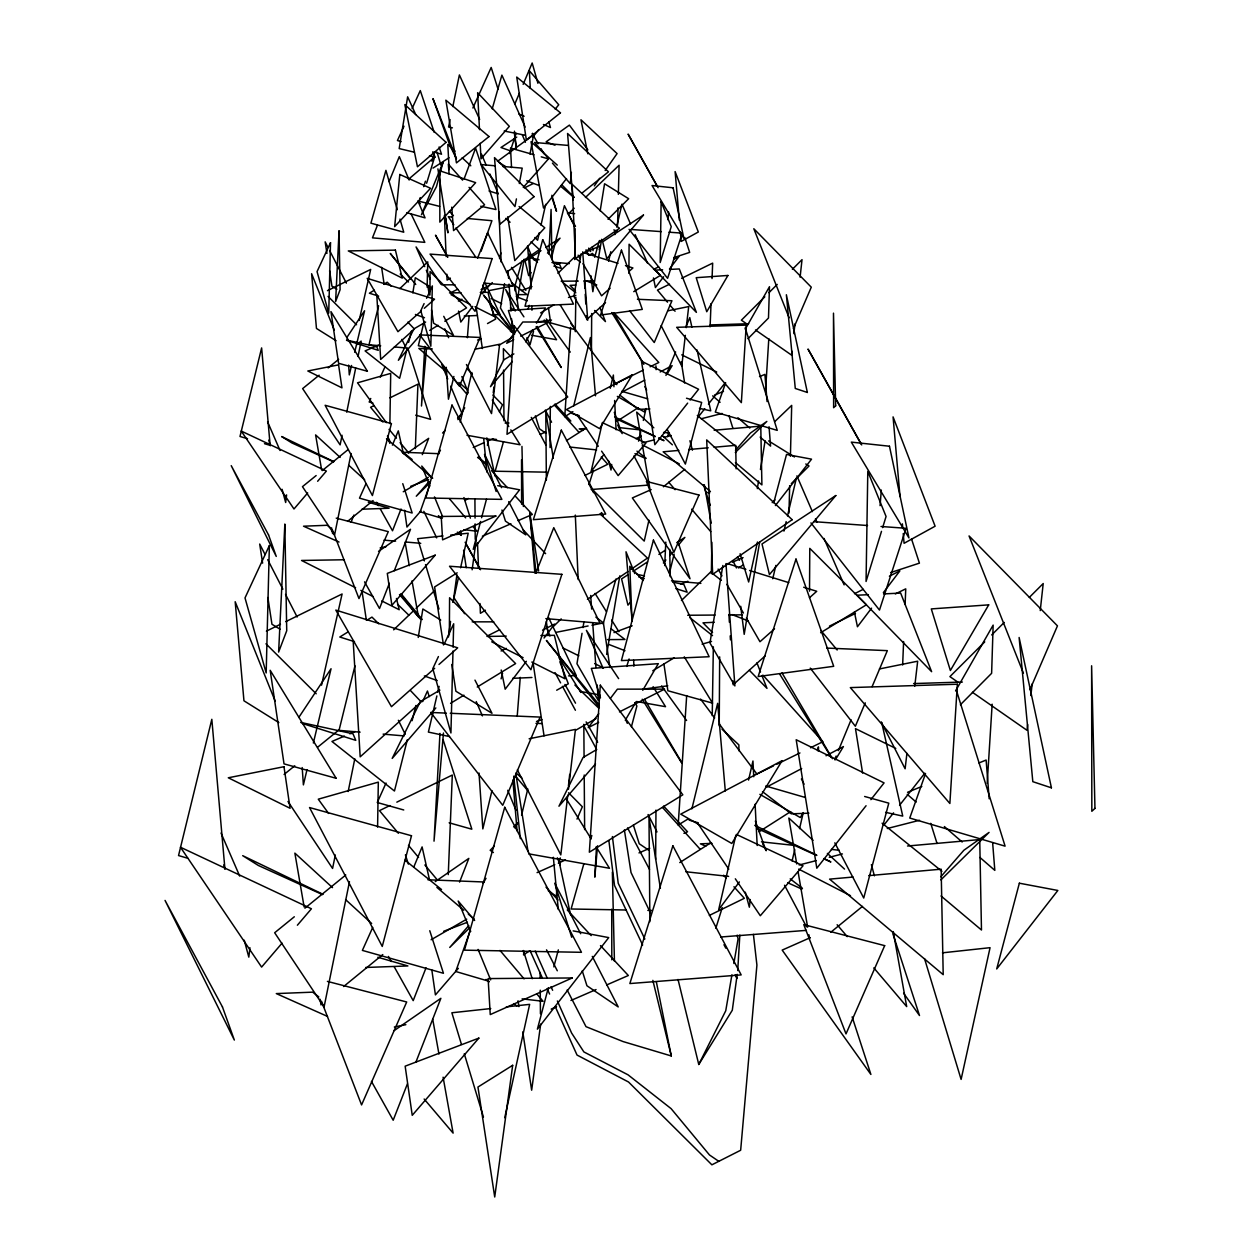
<?xml version="1.0" encoding="UTF-8"?>
<svg xmlns="http://www.w3.org/2000/svg" width="1260" height="1260" viewBox="0 0 1260 1260"><rect width="100%" height="100%" fill="white"/><g stroke="black" fill="none" stroke-linecap="round" stroke-linejoin="round"><path stroke-width="1.5" d="M429.928 295.076L430.07 271.514L466.562 307.897L444.78 321.205M449.348 634.567L449.584 597.76L515.608 663.579L477.256 687.015M628.898 273.357L629.087 244.235L660.366 275.405L633.748 291.659M809.519 591.129L809.786 548.368L866.392 604.8L820.638 632.74M550.053 447.568L550.321 406.413M591.444 350.658L591.68 313.535M655.657 859.304L655.972 810.101M719.224 725.744L719.665 656.854M377.591 827.127L378.315 782.129L318.276 799.187L328.592 813.44M389.891 423.58L390.71 373.385L357.525 382.804L386.363 422.651M574.686 259.56L575.174 228.69M575.269 331.679L575.836 297.281M711.365 573.709L711.869 542.273M712.231 715.68L713.349 646.821M427.124 287.201L427.754 261.859L399.845 288.587M452.986 651.058L450.938 732.973L432.794 668.635L438.417 656.554M453.08 647.167L453.679 623.763L444.04 644.474M617.573 225.398L618.014 207.931M618.361 194.355L619.085 165.249L585.443 197.489M788.981 513.056L789.673 485.651M790.414 456.293L791.69 405.389L774.821 421.549M739.825 935.046L737.73 970.562M415.327 448.576L417.942 384.158L389.891 397.861M448.261 874.613L452.308 775.042L396.821 802.163M710.089 326.844L711.034 303.676M712.042 278.57L712.672 263.12L681.613 278.302M902.648 664.981L903.609 641.56M905.105 604.469L905.751 588.845L895.34 593.933M548.887 254.347L551.077 209.443L551.959 259.859M664.681 565.582L665.816 542.115M424.777 346.342L421.486 406.003L426.541 347.981M439.976 733.383L434.023 841.16L443.457 733.021M596.437 847.822L594.815 877.149L597.539 845.791M765.623 389.498L768.805 338.688M987.194 783.279L992.156 704.198M570.622 327.458L564.763 416.635L572.89 411.642M686.684 695.583L678.179 825.017L688.196 818.874M467.381 337.711L469.066 316.37M517.198 716.389L520.27 677.36M667.989 219.775L668.603 212.011M880.078 505.669L881.307 490.061M571.378 172.352L570.276 183.692L552.415 163.091M485.951 459.081L485.525 462.971L477.572 457.427M487.447 445.441L488.092 439.614M493.243 392.868L493.888 387.041M557.14 888.568L556.274 896.301L548.226 890.694M559.692 865.336L560.117 861.462M568.433 785.972L569.709 774.365M791.957 351.193L791.516 355.084L755.496 329.994M793.879 333.664L794.95 323.93M800.1 277.2L802.022 259.67L792.383 269.293M1027.688 724.531L1027.042 730.327L972.421 692.291M1030.869 695.567L1032.145 683.975M1040.24 610.58L1043.217 583.538L1029.294 597.429M567.788 795.044L560.81 854.91L517.356 769.876M568.465 789.248L575.442 729.398L529.137 738.769M685.346 335.333L681.755 366.014L661.153 325.694M686.227 327.663L688.7 306.574L668.036 310.763M906.917 753.417L905.121 768.789L881.244 722.059M914.76 686.18L917.674 661.201L879.433 668.95M286.587 494.881L285.673 502.504L282.082 489.274M249.952 947.756L248.818 957.128L244.235 940.196M611.698 464.452L611.021 470.059L608.454 460.577M750.283 899.545L749.353 907.2L745.29 892.175M448.434 637.024L450.544 621.448M453.206 601.997L456.908 574.765M472.138 569.788L476.327 539.059M540.682 1024.065L531.657 1090.199L522.774 1031.893M737.21 974.342L732.296 1010.236L698.764 1064.479L678.022 979.429M412.839 292.903L415.312 277.736L429.613 286.603M418.241 637.45L422.856 608.99L440.732 620.077M600.169 210.877L604.564 183.771L628.661 198.718L608.029 219.272M757.339 488.612L758.583 480.974M760.442 469.508L765.088 440.827M504.52 283.61L500.456 307.975L512.269 328.325L511.56 318.717M517.324 300.006L524.16 259.229M581.017 253.937L573.93 296.494L587.711 320.229L582.734 252.047M601.634 239.305L592.846 291.721L590.861 275.672M582.041 633.292L576.97 663.736L598.342 700.56L597.208 684.999M582.986 627.59L583.947 621.873M606.643 654.428L619.81 575.836M722.846 565.488L709.947 642.962L734.895 685.928L725.965 563.582M759.638 542.083L744.203 634.331L740.738 606.28M731.918 974.846L725.744 1010.772L698.764 1064.479M733.856 963.506L738.077 938.92L737.163 935.125M530.019 154.098L533.563 134.867L497.385 161.406M516.427 198.891L514.978 206.577L481.147 164.588L494.834 165.769M519.309 183.519L522.207 168.131L502.661 166.446M342.074 435.267L340.121 444.874L302.636 388.6L319.142 375.197M346.736 412.193L355.698 367.999M358.029 356.47L361.147 341.098L356.643 344.752M351.083 453.505L334.593 534.886L302.463 486.659L316.15 475.555M335.317 854.989L332.577 868.455L287.973 801.486M348.169 791.516L354.8 758.819M349.477 881.653L324.088 1006.945L274.664 932.746L294.32 916.776M450.119 119.558L448.576 126.992L452.419 127.843M452.828 106.549L459.396 74.938L479.651 119.432M453.002 602.359L458.498 577.395M460.609 567.788L468.2 533.216L450.702 535.106M504.724 1117.699L529.641 1004.362L506.315 1006.882M757.449 542.036L748.66 581.994L740.108 553.754M359.195 320.45L370.676 269.435L327.458 290.666M321.552 685.172L342.09 593.995L285.752 621.637M539.312 232.659L537.611 240.219L534.886 237.51M541.012 225.099L545.706 204.325M648.931 520.207L644.222 541.091L591.885 489.006M667.753 436.622L668.603 432.826M602.438 422.399L591.066 471.681L603.776 454.639M610.297 388.3L613.368 375.039L613.951 386.757M638.537 441.142L640.71 431.723M643.324 420.43L645.923 409.138M735.808 835.348L718.673 909.689L739.368 881.937M748.566 780.082L752.96 761.009L753.748 776.727M792.099 860.989L794.729 849.586M799.549 828.655L803.061 813.44M817.535 750.677L818.417 746.865L818.606 750.803M424.069 321.426L418.351 345.744L429.502 348.106M460.199 422.1L471.854 372.456M499.511 258.489L500.85 252.819M436.873 695.914L428.384 732.091L449.521 736.565M437.771 692.102L439.11 686.385M608.58 261.214L610.801 251.716M614.817 234.612L615.715 230.8M616.612 227.005L621.967 204.199L630.504 223.902M521.577 815.251L527.783 788.87M772.742 578.734L775.876 565.409M783.925 531.122L786.161 521.593M787.5 515.891L796.446 477.792M351.556 365.479L349.303 374.913L348.626 365.116M354.69 352.264L364.581 310.748L346.752 337.664M307.015 769.655L303.392 784.885L302.195 767.56M313.362 743.006L331.049 668.745L298.777 717.46M453.868 376.472L448.45 399.231L446.26 367.306M491.951 790.619L482.832 828.907L479.005 773.041M573.725 405.862L590.404 337.538L595.508 395.813M691.882 808.825L717.649 703.348L725.303 790.949M378.614 305.802L368.991 344.783L380.693 345.791M354.958 665.8L339.034 730.359L360.108 732.154M551.455 258.237L564.417 205.695L574.78 226.863M669.47 572.969L674.131 554.101M407.201 348.059L399.625 378.299L365.085 350.91L379.355 344.799M408.634 342.389L411.469 331.049M407.342 739.699L394.459 791.012L331.947 741.463L344.452 736.108M412.099 720.704L415.91 705.505M599.146 249.779L600.091 245.983L585.664 252.157M533.547 331.317L530.003 344.862L526.869 337.727M631.433 726.736L636.883 705.978L634.725 702.765M480.595 521.467L473.24 549.344L519.608 489.809L497.716 485.683M481.588 517.75L486.486 499.165M501.086 678.856L502.583 673.218M548.352 987.651L537.39 1029.184L608.722 937.597L573.174 930.888M553.833 966.877L558.322 949.883M773.766 502.756L786.524 454.451L811.55 459.16L775.404 505.559M503.512 441.599L495.164 471.224L546.95 472.169M583.852 863.777L571.111 908.995L626.188 910.003M590.767 839.27L591.822 835.506M492.219 108.832L501.889 75.127L525.184 127.071M522.128 260.71L514.6 287.059L515.056 290.808M594.673 257.229L599.445 240.502M603.099 624.015L615.951 579.033M426.62 183.22L434.621 157.106L408.508 179.282M881.496 531.342L866.061 581.474L867.793 471.445L886.064 516.49L882.646 527.625M589.082 484.202L593.177 471.098M715.822 928.242L722.263 907.625M420.226 197.599L419.076 201.254L439.63 206.372M423.706 186.669L425.439 181.204M431.818 161.138L434.716 152.035M528.066 309.046L529.263 305.345M626.708 666.414L629.102 658.964M509.481 153.578L516.127 133.324M429.377 485.903L420.178 511.844L442.15 518.332M470.201 930.731L455.742 971.492L489.179 981.351M725.681 382.772L715.286 412.099L777.262 430.384L745.195 327.789M925.533 773.577L909.751 818.039L1005.102 846.169L956.356 690.212M481.052 251.291L491.92 220.705L467.271 218.452M464.042 179.062L475.603 148.129L495.983 209.554L480.706 206.246M401.026 509.024L392.522 530.775L380.315 508.993M422.305 454.639L428.683 438.322L408.083 452.576M389.371 583.301L379.512 608.517L364.565 581.852M394.301 570.701L410.508 529.279L378.536 551.376M426.037 967.806L413.201 1000.629L394.144 966.64M459.569 882.094L468.83 858.391L435.251 881.606M407.421 1083.836L393.183 1120.235L371.448 1081.427M415.958 1061.991L440.874 998.314L394.238 1030.554M377.401 225.367L372.472 237.857L424.841 242.361L411.217 214.184M351.036 522.317L353.902 515.056M477.603 258.174L487.636 232.785L513.198 285.611L483.919 283.091M535.909 572.875L553.77 527.656L600.012 623.259L545.848 618.613M389.057 181.676L399.31 156.634L409.153 180.038M392.411 445.142L398.302 430.857L403.436 453.695M413.863 866.88L422.1 846.909L429.44 879.559M665.942 375.417L675.612 351.934M686.038 326.655L689.771 317.614L691.898 327.127M834.64 759.67L836.136 756.047M838.372 750.613L851.083 719.806M514.867 103.903L519.388 93.224M523.152 84.341L532.177 63L537.926 83.286M865.258 702.859L855.351 726.264L810.259 668.115M872.109 686.653L887.339 650.648L826.828 648.081M499.401 411.878L502.456 404.775L492.88 395.026M560.29 857.934L558.763 861.462L557.314 857.808M577.017 819.11L582.341 806.762L568.559 792.76M793.406 328.655L811.283 287.185L753.811 228.737L789.091 317.756M1029.956 689.677L1057.455 625.858L969.05 535.941L1023.419 673.202M370.755 398.459L369.164 402.003L372.897 403.058M380.3 377.26L385.072 366.644M365.888 483.934L359.494 498.141L412.177 513.009L402.759 483.683M386.032 783.043L377.26 802.51L403.751 809.975M422.667 701.631L427.455 691.015L429.251 696.607M372.739 927.407L362.376 950.402L443.457 973.287L429.77 930.731M472.894 107.998L491.18 67.457L498.125 89.381M403.988 126.252L397.451 140.522L401.121 141.671M412.13 108.423L420.289 90.578L434.243 132.41M424.1 303.597L420.793 310.684L430.826 346.232L432.337 285.894L426.573 298.289M438.527 453.6L440.465 450.198M457.916 419.627L464.704 407.752M745.259 329.143L769.482 286.697L768.49 318.024L747.952 338.704M483.115 883.37L485.998 878.33M514.757 827.946L517.639 822.922M955.568 690.937L993.148 625.102L991.62 673.312L960.388 704.749M525.625 341.791L532.555 329.947M536.508 323.174L545.391 307.944L508.394 310.543L514.537 330.404M625.259 720.279L635.953 701.962M642.758 690.307L658.303 663.673L591.334 668.383L600.469 697.867M646.128 408.492L644.128 411.784L617.337 396.396M667.154 373.889L672.147 365.652L660.177 371.968M803.297 812.606L800.289 817.551L759.874 794.335M835.38 759.78L843.413 746.582L826.024 755.748M594.326 185.929L599.744 178.227M605.162 170.525L617.085 153.594L580.955 119.779L587.837 153.799M472.673 306.4L460.798 322.056L458.514 311.062M482.186 293.879L488.124 286.067L481.131 289.579M663.626 276.743L655.42 287.548L653.436 277.94M669.47 269.041L678.856 256.693L673.785 259.245M526.381 661.295L505.181 689.204L501.212 670.005M544.052 638.033L554.652 624.062L542.556 630.142M598.736 713.759L588.231 727.619L598.642 722.374M610.407 698.371L617.416 689.141L664.524 689.157L619.447 711.884M871.573 608.155L857.446 626.755L854.406 612.045M883.355 592.641L899.861 570.922L889.387 576.182M566.512 178.605L543.517 208.057L531.027 141.734L557.266 165.107M687.661 403.121L654.869 444.701L641.466 361.21L698.591 389.261L690.086 400.034M697.536 417.895L704.781 408.697M708.419 404.098L725.335 382.63M866.061 805.738L816.811 868.203L796.194 739.746L884.079 782.901L870.865 799.659M883.953 825.032L893.561 812.842M899.577 805.234L924.808 773.246M538.65 129.796L532.744 137.151L532.555 133.261M555.203 109.179L558.747 104.769L529.389 70.812L530.287 88.373M531.137 272.601L528.633 275.593L525.105 261.103L540.997 250.677M547.486 253.15L560.07 238.171L545.769 247.559M630.488 602.122L627.968 605.131L621.574 578.891L628.078 574.639M663.374 562.984L665.894 559.976M669.69 555.455L672.226 552.447M678.541 544.918L684.873 537.39L676.746 542.713M307.692 492.944L293.989 508.977L241.227 431.062L326.371 471.083L317.646 481.273M282.051 943.157L261.607 967.081L180.448 847.224L311.425 908.775L297.376 925.218M421.013 334.089L398.365 360.281L413.894 328.907L425.628 322.04M512.363 361.399L490.502 386.694L503.811 359.809L513.86 353.902M420.856 510.962L406.964 527.058L404.555 510.284M435.834 707.915L392.191 758.41L420.289 701.631L439.897 690.149M595.508 763.922L558.952 806.211L583.034 757.543L596.279 749.779M458.356 968.326L435.424 994.896L431.849 970.058M429.093 481.462L416.272 496.204L430.117 482.58M735.462 450.292L750.456 433.046L766.836 421.438L735.304 452.498M468.72 925.628L449.741 947.441L469.082 928.384M940.795 876.787L963.853 850.264L989.068 832.403L940.873 879.889M523.262 187.441L548.462 158.902L541.233 156.838M442.559 433.046L445.284 430.322M457.601 418.036L461.695 413.941M764.82 296.793L741.384 320.182L747.652 324.544M768.947 292.682L777.215 284.429M772.207 502.645L774.931 499.937M791.296 483.635L809.03 465.98L805.786 463.979M494.314 846.153L490.172 850.279L493.4 852.532M513.608 826.891L517.75 822.764M984.737 641.891L949.914 676.62L957.962 682.211M991.699 634.945L1004.22 622.44M486.738 288.083L492.345 282.618M557.928 273.294L574.276 257.323L580.387 262.033M553.045 626.85L561.204 618.896M681.44 600.516L710.577 572.056L721.35 580.34M568.606 213.601L574.213 208.231M393.64 629.827L413.217 611.068M416.02 608.391L434.196 590.971M605.54 302.652L586.75 319.567L586.514 315.677M765.119 655.94L733.163 684.731L732.926 680.825M421.391 310.889L397.955 331.695L367.211 278.35L434.558 299.187L424.305 308.291M610.123 288.225L601.555 295.816L583.018 263.639M628.661 271.75L632.929 267.955L625.48 265.639M434.653 668.304L391.45 706.687L335.806 610.108L457.695 647.829L438.984 664.461M774.522 628.803L759.969 641.734L746.345 618.077M809.471 597.76L816.748 591.287L803.691 587.255M347.602 521.372L373.086 500.566M663.437 486.769L684.763 469.35M343.618 986.533L382.788 954.56M830.828 932.227L862.454 906.397M328.151 367.889L338.641 359.368M322.229 470.61L348.059 449.631M284.083 774.459L294.761 765.781M317.646 747.212L339.003 729.855M304.92 908.177L345.76 875.007M581.899 193.158L608.485 171.817L567.567 133.497L573.048 200.277M506.457 272.239L539.406 249.606L531.027 241.794M587.428 599.335L627.984 571.473M631.228 569.236L647.451 558.085L600.043 513.828M516.742 137.088L500.992 147.499L510.205 150.79M632.945 571.442L647.545 561.865M658.901 554.416L665.39 550.163M432.999 168.115L449.048 157.736M566.48 440.606L585.995 428.164M616.928 421.281L638.174 407.72M679.77 862.58L710.845 842.751M759.134 831.726L790.603 811.645M465.034 500.456L468.326 498.409M457.175 572.812L434.606 586.955L443.441 644.899M523.435 954.812L529.924 950.749M374.267 290.209L369.416 293.218L378.677 296.132M383.953 284.209L387.198 282.209L391.325 286.272M589.286 255.276L592.326 253.402L594.988 256.016M347.839 632.032L339.806 637.024L354.485 641.639M367.148 620.077L371.968 617.101L378.772 623.794M738.391 567.961L743.258 564.937M429.707 330.419L438.07 325.3M450.576 703.332L463.916 695.173M450.387 278.113L447.095 280.098L446.859 274.223M540.587 312.921L553.88 304.857M485.431 610.234L480.406 613.289L479.997 603.524M652.759 670.777L674.273 657.72M403.263 491.747L428.369 477.225M431.109 939.771L466.704 919.17M498.582 345.398L512.221 337.538M575.962 730.091L596.074 718.515M487.51 323.552L495.668 319.064L489.494 302.998M556.684 690.212L568.323 683.802L559.834 661.752M622.519 391.828L644.774 380.095M766.93 786.901L801.691 768.568M450.608 292.793L457.648 289.249M513.702 339.727L506.677 343.271L522.805 322.009L548.84 322.024L520.726 336.184M487.447 635.922L499.653 629.764M458.372 301.014L461.884 299.25M653.53 269.419L658.602 266.868M501.102 650.995L506.284 648.38M854.469 593.728L863.194 589.349M524.396 187.897L533.185 183.582M635.969 438.701L641.245 436.117M266.395 631.15L280.476 624.235M374.11 405.562L370.598 407.279L382.882 422.005M669.533 284.209L657.437 290.115L667.516 302.18M615.431 383.717L643.198 370.125M650.128 366.739L658.807 362.486L614.171 312.921M584.908 475.445L607.761 464.263L601.24 457.034M389.875 805.549L379.481 810.637L398.38 833.285M829.442 626.125L855.461 613.415M755.827 774.522L773.467 765.891M777.01 764.159L799.942 752.944M810.526 747.763L822.875 741.715L762.899 675.108M709.348 915.422L744.329 898.301L733.95 886.772M473.24 447.489L483.887 442.733M487.447 441.142L492.77 438.763M537.075 872.629L554.778 864.722M558.322 863.131L565.394 859.966M651.184 489.605L632.347 497.936L690.023 578.765L677.912 541.58M810.274 937.661L782.177 950.103L870.896 1074.449L852.138 1016.883M540.225 434.369L545.627 432.007M482.359 536.209L510.93 523.782M518.081 520.663L532.366 514.458L515.277 496.125M638.977 852.925L649.766 848.232M683.944 833.348L687.551 831.789L663.61 806.085M551.203 1009.087L556.573 1006.74M570.938 1000.487L596.043 989.557M606.816 984.879L628.346 975.508L600.469 945.583M556.794 264.521L560.401 262.978M680.731 584.309L687.85 581.269M732.375 562.196L743.069 557.613M349.823 733.808L355.178 731.509M714.483 395.105L723.492 391.403M759.512 376.614L764.914 374.393L767.056 401.53M907.547 792.304L921.832 786.445M978.973 762.962L986.123 760.032L989.179 798.745M410.618 486.36L428.636 479.493M443.63 931.313L467.413 922.257M521.404 290.587L531.956 286.634M613.982 632.599L632.158 625.795M673.675 257.639L689.661 252.394L684.778 237.447M477.587 340.043L481.131 338.877M890.615 572.576L919.422 563.141L911.5 538.886M536.492 721.476L542.005 719.68M568.496 297.454L575.867 295.36M702.088 644.144L711.553 641.45M701.253 418.761L722.106 413.438M641.576 443.079L654.554 439.772M663.831 437.393L671.249 435.503M887.292 828.513L919.517 820.276M799.155 864.99L816.086 860.659M829.269 857.304L842.436 853.933M475.193 349.193L499.606 344.248L491.526 413.595L466.436 364.502M488.612 290.698L515.056 285.437L518.695 310.307M380.158 547.927L385.938 546.777M555.628 632.441L588.105 625.968M591.932 625.212L603.398 622.928L609.919 667.548M394.349 1026.979L405.862 1024.679M536.461 322.087L551.534 320.056M643.041 689.157L667.8 685.818M442.937 535.941L417.659 538.681L424.384 560.889M942.448 952.828L990.061 947.678L961.112 1079.41L924.525 958.608M490.754 1008.567L451.867 1012.772L461.459 1044.43M714.152 430.259L760.772 426.101L761.906 484.88L735.415 462.593M678.856 450.403L663.169 451.805L710.435 491.558M688.653 449.536L708.246 447.788M714.136 447.253L735.698 445.331L736.139 468.846M907.531 846.011L979.729 839.569L981.477 930.006L941.031 895.986M853.083 877.039L829.6 879.133L943.204 974.673L941.157 869.179L868.739 875.637M591.208 489.526L647.419 485.163M720.688 937.015L806.384 930.368M662.602 269.766L655.184 270.128L696.402 312.37L679.282 268.947L670.021 269.404M575.741 285.091L570.103 285.374L575.537 290.95M868.392 594.673L857.005 595.224L931.628 671.69L900.648 593.082L883.575 593.917M714.247 622.283L703.017 622.834L712.546 632.583M464.2 316.087L477.414 315.488M492.518 314.827L500.078 314.496L485.226 283.421M512.647 678.337L531.925 677.486M568.559 675.88L576.277 675.533L548.635 617.668M586.562 428.558L579.206 428.857L582.797 430.463M711.979 843.365L700.402 843.822L705.742 846.2M649.924 408.949L638.3 409.358L619.888 395.183M361.935 509.213L389.072 508.237L368.298 502.22M808.92 813.188L791.327 813.834L762.505 791.642M365.731 967.475L407.894 965.947L377.858 957.253M710.167 324.938L748.629 323.725M913.594 683.566L962.388 682.038M449.489 292.918L461.034 292.73M480.265 292.399L487.966 292.273L493.826 316.276L474.973 306.779M344.185 559.755L301.55 560.464L355.603 587.743M487.022 636.442L506.252 636.127M540.886 635.544L554.353 635.308L564.968 678.762L531.83 662.051M561.157 281.2L578.261 281.075M583.963 281.027L593.476 280.948M517.529 294.651L526.979 294.588L511.56 282.712M505.102 423.061L508.961 423.029M687.708 615.258L715.097 615.053M728.784 614.943L742.486 614.848M607.477 639.623L624.976 639.497L611.194 628.882M441.756 284.823L455.033 284.823M472.185 621.841L493.778 621.841M647.829 910.413L651.751 910.476M432.337 348.973L418.871 348.437L445.552 371.117M439.157 453.695L402.098 452.23L432.7 478.233M535.972 723.35L541.847 723.571M427.927 879.779L484.234 882M637.434 299.281L671.942 300.746L654.255 342.531L629.575 310.684M446.371 713.113L430.747 712.451L502.74 805.298L540.067 717.082L450.277 713.286M630.961 229.446L661.374 231.635M668.966 232.186L682.274 233.147L667.595 278.334L629.071 229.32M813.598 521.64L867.526 525.514M881.008 526.491L906.05 528.287L879.48 610.092L810.952 522.9M552.415 262.159L569.331 263.608M394.364 346.957L406.066 347.949L401.877 339.381M671.517 580.844L700.875 583.364M383.119 734.123L404.208 735.919M568.307 145.435L534.571 142.474L548.588 158.665M384.001 540.146L395.608 541.138M405.279 541.973L420.761 543.312M452.088 217.051L448.308 216.704L453.773 224.784M574.639 213.649L567.409 212.861L575.505 226.312M618.55 427.549L640.08 429.865M663.563 432.401L669.438 433.046M569.835 447.032L596.61 449.93M705.852 492.408L709.695 492.833M761.434 841.853L794.493 845.428M831.442 849.413L839.223 850.264M685.834 871.762L728.611 876.393M492.691 439.031L496.55 439.472M463.916 529.704L476.941 531.216L473.177 526.774M522.097 998.865L543.06 1001.29L536.728 993.809M510.426 331.474L514.269 332.168M531.562 335.255L556.542 339.727L544.257 319.993M466.988 435.267L520.096 444.764L510.835 429.865M580.309 691.457L599.681 694.922M636.489 701.505L665.532 706.687L653.105 686.7M528.586 853.823L609.478 868.282L596.137 846.846M504.173 131.024L525.341 135.261M527.798 257.308L538.997 259.749M552.069 262.584L559.534 264.222L561.314 268.443L553.865 266.08M346.594 340.121L376.709 346.689L378.236 350.311L346.563 340.31M636.977 574.308L644.49 575.946M672.651 582.073L683.912 584.53L687.125 592.168L675.958 588.64M300.683 722.405L353.005 733.792L355.761 740.345L302.432 723.508M699.457 408.366L710.734 410.839L697.032 349.965M885.607 812.338L902.743 816.102L881.685 722.405M414.335 152.192L399.184 148.585L407.641 96.815L415.737 114.565M429.471 155.815L435.157 157.169L432.731 151.83M336.231 518.144L388.285 531.657L358.974 598.579L332.514 530.145M327.411 981.398L406.697 1001.983L361.573 1104.925L321.457 1001.149M686.511 398.239L701.663 402.428L685.361 464.09L667.359 429.707M864.628 796.477L888.788 803.155L863.73 898.033L834.813 842.83M415.737 415.154L430.637 419.359L407.799 348.248M449.143 822.796L471.854 829.206L443.048 739.573M406.838 212.704L425.045 217.87L418.241 201.663M534.004 154.775L510.52 148.081L511.544 167.612M621.763 391.309L647.609 398.806M765.733 786.019L805.14 797.438M571.867 413.453L579.253 415.627M247.527 438.701L239.998 436.48L261.623 347.918L270.144 445.363L264.49 443.693M689.125 820.134L698.166 822.796M187.819 858.281L178.542 855.556L211.822 719.303L224.941 869.211M656.35 981.839L671.281 1055.959L623.023 1041.547L586.01 1026.664L567.158 989.998M582.655 252.394L618.03 263.34M727.193 563.567L745.857 569.347M749.59 570.497L788.76 582.624M434.18 151.94L441.52 154.224L439.094 146.963M489.037 190.984L498.283 193.851L489.904 174.006M533.374 259.607L537.106 260.788M638.678 576.875L644.269 578.639M613.809 229.918L617.431 231.21M415.422 314.464L424.51 317.74M424.337 675.943L437.267 680.605M554.998 145.231L546.1 141.845L569.378 125.118L587.869 149.924M526.664 180.794L539.17 185.535M586.089 280.822L596.767 284.949M516.332 296.651L527.263 300.888M731.95 614.581L748.298 620.912M608.58 644.348L624.991 650.711M518.868 114.014L524.144 116.266M543.438 124.519L550.462 127.528L548.887 121.999M634.93 453.71L645.719 458.514M339.019 542.036L303.534 526.207L327.19 525.278L330.214 527.625M787.689 882.74L801.927 889.103M327.521 1016.426L276.302 993.589L312.685 992.156L318.811 996.912M616.345 418.981L655.2 436.637M658.728 438.244L664.02 440.653L658.728 438.102M333.601 461.884L291.879 442.937L281.689 436.558L333.648 461.538M757.543 828.639L816.59 855.461M823.741 858.706L830.891 861.966L823.819 858.548M322.544 894.631L258.363 865.478L242.692 855.666L323.001 894.285M603.178 423.029L645.908 443.11L618.14 475.603L601.603 451.159M736.36 834.419L803.029 865.746L760.316 915.736L735.32 878.803M614.659 416.918L655.216 436.401M754.74 825.347L816.732 855.146M681.755 354.848L716.72 372.015M895.781 748.424L855.477 728.642L862.612 773.073M491.274 298.557L501.669 303.676M510.316 307.96L515.513 310.511M563.031 648.002L578.844 655.814M594.673 663.61L603.461 667.957M451.001 294.683L469.838 304.18M491.715 641.828L523.105 657.657M360.832 590.373L373.039 596.531M381.764 600.926L399.2 609.73L396.459 598.469M643.167 445.331L679.329 463.901M798.683 869.101L850.484 895.703M336.924 289.217L331.931 286.162L329.584 270.758M280.066 629.212L271.955 624.267L267.876 597.524M768.631 440.921L794.477 456.97M336.121 340.736L316.465 328.45L311.614 273.719L334.278 330.057M278.822 722.578L243.952 700.796L235.179 601.729L275.263 701.363M499.039 162.446L505.638 166.603M545.769 433.094L539.453 428.809L535.374 415.847M648.774 850.201L639.245 843.759L633.37 825.064M718.798 1161.326L709.474 1154.963L671.123 1108.658L628.063 1074.843L583.9 1051.942L571.615 1033.058L557.377 1000.975M595.885 617.101L603.54 622.991M636.962 451.143L646.002 458.152M790.209 878.85L802.447 888.316M562.385 282.161L575.82 292.808M689.74 617.558L712.53 635.623M697.3 415.453L736.202 446.717M882.094 823.189L941.929 871.306M386.489 438.921L412.115 459.522M404.964 860.155L441.52 889.528M519.088 206.514L544.792 227.824L514.789 260.584L507.67 216.814M560.7 186.322L574.009 197.426M458.876 382.457L467.775 390.017M515.986 773.01L521.908 778.05M436.889 887.402L463.79 910.271M468.279 914.083L474.264 919.154M712.688 395.845L720.106 402.286M737.919 417.753L749.794 428.069M760.174 437.094L770.569 446.103L769.041 426.731M907.247 794.335L916.146 802.069M944.354 826.544L962.167 842.011M979.965 857.477L994.817 870.361L992.675 843.271M438.37 515.655L441.299 518.191M457.349 532.13L460.262 534.665M486.077 979.382L489.022 981.934M513.97 1003.606L516.915 1006.142M653.814 427.801L636.678 412.099L641.639 440.953M662.382 435.661L672.383 444.827M813.109 840.294L788.823 818.055L796.745 863.982M827.379 853.382L844.515 869.085M340.153 457.396L315.599 434.905L321.599 469.744M348.815 465.334L364.691 479.887M332.53 887.639L294.871 853.13L304.132 906.948M345.571 899.593L371.653 923.486M454.986 151.137L447.804 144.475L449.174 169.627M462.184 157.799L470.799 165.8M721.98 729.162L738.88 744.896L738.911 750.771M505.89 218.327L510.079 222.248M493.652 314.275L514.269 334.246M400.223 274.018L408.46 282.004M574.891 685.046L598.815 708.23M397.546 604.217L408.776 615.101M328.072 296.415L356.564 324.765M265.97 643.797L316.197 693.788M561.708 184.716L574.103 197.253M466.893 368.597L472.358 374.157M594.562 310.448L605.446 321.584L599.855 307.409M749.29 670.241L766.978 688.37L761.953 675.612M407.846 322.135L414.398 329.049L380.677 359.415L376.772 294.808M410.413 690.496L421.202 701.883L360.187 756.835L353.178 641.041M537.469 262.474L529.625 254.142L531.074 288.95M449.395 211.349L453.442 215.649M643.167 580.513L629.779 566.307L632.048 621.117M522.9 529.562L545.611 553.66M511.34 357.147L503.401 348.642L503.496 360.344M554.983 404.003L570.843 421.029M478.501 456.624L486.376 465.098M491.636 470.736L507.402 487.651M546.037 887.166L557.991 899.986M567.284 909.956L591.176 935.613M417.816 200.939L420.32 203.726M554.274 404.885L579.065 432.401M662.524 807.471L700.182 849.287M723.555 875.228L726.154 878.125M462.577 180.117L448.34 164.162L449.111 173.943M469.035 187.362L484.565 204.766L453.569 230.58L451.726 207.144M668.713 482.202L675.092 489.699M691.645 509.182L710.734 531.657M837.128 924.73L847.256 936.637M873.81 967.9L906.696 1006.598L893.245 931.581M399.483 594.562L418.462 616.896M424.147 1099.019L453.112 1133.118L443.095 1077.19M446.843 370.503L441.803 364.55L447.741 378.961M453.159 377.968L467.05 394.364M431.786 477.887L421.753 466.042L429.975 486.013M449.348 498.629L465.649 517.876M515.687 776.38L528.381 791.374M474.642 920.477L458.167 901.026L470.72 931.486M499.984 950.402L524.066 978.847M670.037 305.188L675.077 311.236M820.78 630.362L837.16 650.002M389.041 429.377L396.412 438.197M400.097 442.622L408.697 452.923M408.476 845.365L418.556 857.446M424.856 864.99L437.472 880.094M514.757 333.128L483.556 295.108L514.568 334.262M415.753 284.492L390.269 253.449L410.445 278.917M599.177 704.765L546.383 640.458L599.366 707.317M401.152 593.806L422.289 619.558M400.664 594.232L420.147 618.817M570.874 323.584L616.833 384.662M700.544 699.08L714.688 717.885M719.397 724.138L757.102 774.27M546.289 318.985L570.276 352.107M661.579 685.944L686.59 720.499M903.609 993.258L919.501 1015.528L892.899 933.817M455.962 228.013L475.666 257.056M577.332 415.327L598.295 446.276M697.268 822.622L728.8 869.179M523.908 316.843L505.685 289.532L515.088 310.952M441 284.303L416.068 246.928L424.746 266.648M618.628 678.62L586.42 630.346L602.926 667.894M453.679 597.35L464.578 613.699M558.936 657.657L580.891 692.465M511.528 267.356L525.845 290.383M492.298 400.082L508.772 426.557M595.051 593.397L606.454 611.73M611.635 620.062L618.896 631.717M566.386 799.013L591.003 838.593M611.761 312.559L643.844 364.345M779.641 673.99L831.159 757.15M536.035 326.828L561.283 367.573L537.091 326.419M642.206 699.221L681.959 763.371M560.243 304.983L575.363 329.726L550.683 322.906L548.399 307.487M684.274 656.822L712.546 703.111L667.879 690.748L663.926 664.02M588.64 248.141L590.656 251.512M737.462 556.936L739.478 560.29M532.255 133.733L538.099 143.703M541.012 148.68L543.942 153.657M613.777 313.11L642.947 362.707M781.972 672.84L832.435 758.693M644.616 699.41L682.117 763.198M578.135 255.166L580.088 258.552M718.106 569.095L722.011 575.851M726.878 584.293L743.416 613.006M861.068 444.008L808.006 349.051L861.714 444.938M657.279 186.322L628.11 134.111L658.098 187.677M564.937 684.463L575.537 703.174M586.12 721.87L597.665 742.282M447.82 257.213L435.488 235.163L447.442 256.646M465.129 542.257L480.517 569.725M376.551 502.283L378.425 505.638M388.442 956.434L391.293 961.538M465.948 543.753L480.044 569.063M555.046 672.635L560.59 682.888M562.448 686.322L575.41 710.262M583.758 725.65L596.72 749.59M589.019 484.234L593.586 492.707M723.965 944.716L725.823 948.166M617.636 425.061L622.172 433.629M633.953 455.899L648.443 483.305M762.583 843.743L766.237 850.673M784.539 885.244L806.494 926.746M531.263 417.391L545.816 444.906M627.574 827.946L649.498 869.4M644.852 386.71L646.648 390.159M801.391 778.995L804.101 784.161M545.328 410.099L551.581 422.273M430.416 290.367L427.754 285.185L429.203 294.683M443.74 316.323L453.505 335.349L433.566 323.159L431.534 309.865M501.559 487.667L484.502 454.451L496.141 491.495M508.725 501.653L525.782 534.87L505.449 521.12L501.952 510.016M648.065 814.527L656.995 831.915M327.82 247.023L325.159 241.857L326.939 253.417M329.584 250.457L346.374 283.169M474.973 680.116L491.998 713.286L455.899 691.236L451.805 664.492M580.655 933.723L554.715 883.181L571.709 937.283M592.279 956.387L618.219 1006.929L586.94 985.761L582.246 970.846M546.525 949.835L557.298 970.783M265.057 554.479L259.702 544.052L262.615 563.157M267.718 559.692L282.886 589.207M285.548 594.421L297.139 617.006M601.24 512.804L602.957 516.269L601.634 512.568M735.194 974.767L736.942 978.295L735.667 974.736M586.01 249.811L588.593 255.103M733.021 560.936L736.454 567.945M398.38 720.279L405.263 734.328M387.859 436.968L390.427 442.276M423.833 511.324L436.684 537.878M650.522 912.996L631.024 872.519L624.377 829.915M644.837 939.062L618.219 883.244L612.407 836.577M642.631 945L614.518 885.449L608.895 840.735M530.224 950.969L542.32 977.886M547.171 988.659L549.596 994.045M555.235 1006.598L577.033 1055.061L628.535 1082.009L711.884 1164.823L740.659 1150.254L756.913 965.081L753.417 934.4M535.232 951.064L547.092 977.792M551.045 986.706L552.636 990.281M625.732 719.775L627.307 723.35M426.321 270.238L430.259 279.2M796.887 475.886L812.385 511.623M815.472 518.774L817.031 522.349M823.993 538.429L844.121 584.876M635.166 234.659L647.593 263.34M444.78 328.844L448.623 337.696M476.233 701.568L482.438 715.9M267.593 421.801L280.035 450.497M221.02 833.017L239.699 876.094M522.365 135.009L525.42 142.27M481.525 154.161L486.092 164.981M450.702 386.159L461.837 413.17M434.48 496.912L442.701 516.884M507.733 790.303L515.97 810.29M478.107 949.41L490.66 979.886M531.877 256.882L527.546 246.109L531.011 285.217M634.772 573.568L626.015 551.77L632.158 621.259M461.869 376.535L468.373 392.947M756.929 662.87L760.52 671.974M482.627 285.138L485.383 292.288M546.415 626.85L549.943 636.032M614.281 412.319L621.385 431.975M755.354 821.126L765.97 850.468M551.659 196.654L556.51 211.286L551.833 195.268M703.521 484.88L710.152 505.26M387.45 436.023L389.812 443.347M405.405 854.847L408.366 864.092M930.731 823.347L937.046 843.475M728.926 415.595L732.895 428.258M463.932 497.574L470.374 518.159M523.373 950.512L532.192 978.689M436.999 152.129L440.969 165.218M425.502 564.59L438.968 609.037M464.278 1053.754L483.462 1117.069M397.278 209.727L385.922 170.352L370.912 223.162L403.767 232.218L399.987 219.098M268.758 440.102L270.301 445.772M223.823 864.88L224.847 868.644M871.4 864.612L874.393 875.842M689.929 440.748L692.433 450.198M652.853 980.359L671.281 1055.959M486.833 437.897L495.007 475.981M558.574 859.052L570.559 914.823M592.294 246.897L593.098 250.677M704.356 484.816L711.223 523.152M405.216 542.95L409.295 565.693M412.004 580.876L418.131 615.006M432.731 1019.34L438.952 1054.053M798.053 871.636L807.628 927.155M808.936 934.81L809.597 938.637M642.317 444.796L650.255 490.943M331.6 527.798L332.608 533.61M320.04 999.211L321.032 1004.976M681.25 361.73L684.652 383.009M660.398 888.331L648.995 817.378L649.876 921.69M553.282 458.293L545.785 411.673L546.367 480.044M437.913 168.887L447.914 232.848L445.63 218.153M515.875 773.955L528.05 851.697M534.886 573.08L529.783 512.788L538.634 570.969M546.289 621.4L548.352 634.977M460.656 530.822L461.239 534.697M463.601 550.21L466.263 567.662M518.033 1000.786L518.915 1006.614M533.043 662.618L544.052 735.887M476.123 306.983L482.375 348.563M381.607 267.341L384.174 284.429M362.029 591.271L366.377 620.266M514.49 134.111L516.285 148.806M514.442 131.182L516.364 148.318M513.734 776.144L520.333 838.64M529.783 512.788L536.067 573.111M553.345 857.288L558.29 909.421M483.714 438.685L486.88 471.996M900.018 496.613L893.072 416.887L935.109 526.207L904.081 543.296L903.231 533.563M902.381 523.845L902.727 527.735M679.329 220.091L675.108 171.596L698.323 231.998L681.188 241.432L680.337 231.73M512.883 780.003L517.057 830.75M523.483 950.717L523.782 954.576M590.672 595.46L591.664 609.084M592.673 622.708L595.933 667.469M508.063 270.648L508.615 278.334M509.04 284.099L511.009 311.015M728.91 614.439L729.383 622.251M730.202 635.906L730.438 639.812M584.388 280.602L584.86 288.398M585.223 294.241L585.805 303.991M479.493 129.67L477.634 92.704L509.339 126.362L480.974 158.87L480.186 143.309M755.118 804.226L757.181 845.492M655.909 365.841L656.098 369.668M614.628 400.444L616.093 429.786M575.316 515.072L578.183 579.521M498.913 211.822L501.149 261.97M633.67 660.287L633.906 666.162M531.799 306.369L531.956 310.228M477.493 542.966L478.532 568.37M444.418 215.444L446.134 256.583M612.36 872.046L614.439 961.286M521.955 446.402L523.357 506.473M669.721 549.455L670.194 576.639M583.821 724.311L584.073 757.465M584.215 775.01L584.64 829.615M540.115 972.468L540.162 978.374M540.256 990.171L540.43 1013.764M503.575 370.093L503.969 420.793M474.91 498.755L475.067 518.081M475.099 523.876L475.225 539.327M611.73 909.184L611.809 959.852M521.545 459.821L521.609 504.205M439.866 170.84L439.834 222.122L475.65 182.637L439.866 170.84M661.138 201.742L660.177 262.521L671.233 226.627L661.138 201.742M269.372 545.564L266.175 672.966L245.007 597.917L269.372 545.564M330.514 242.676L328.734 313.079L317.048 271.609L330.514 242.676M284.839 524.286L278.618 652.082L286.729 630.74L284.839 524.286M339.05 230.927L335.617 301.534L340.09 289.737L339.05 230.927M746.219 325.111L741.352 402.633L676.667 327.316L746.219 325.111M957.348 684.227L949.867 803.486L850.342 687.598L957.348 684.227M514.143 325.726L507.008 434.291L567.756 396.995L514.143 325.726M600.311 685.172L589.349 852.185L682.81 794.808L600.311 685.172M399.814 174.478L394.648 226.627L430.542 188.291L399.814 174.478M512.678 1065.298L494.723 1197L477.949 1087.049L512.678 1065.298M391.419 423.612L372.409 495.558L325.143 405.279L391.419 423.612M542.698 239.668L525.01 306.243L573.473 304.101L542.698 239.668M411.5 835.742L382.252 946.449L309.535 807.55L411.5 835.742M653.436 540.083L621.416 660.587L709.144 656.728L653.436 540.083M1019.356 883.197L996.707 968.956L1057.849 890.458L1019.356 883.197M442.937 162.666L436.417 186.732L421.454 214.751L442.937 162.666M452.009 405.09L425.817 497.983L501.889 499.37L452.009 405.09M504.724 807.266L464.436 950.166L581.474 952.308L504.724 807.266M561.314 430.148L533.342 519.687L605.713 514.064L561.314 430.148M672.871 845.806L629.858 983.556L741.179 974.909L672.871 845.806M621.463 250.157L600.563 315.047L642.301 309.393L621.463 250.157M795.989 559.078L758.158 676.541L833.695 666.304L795.989 559.078M492.124 258.584L475.004 311.315L430.054 254.111L492.124 258.584M561.881 574.324L530.901 669.769L449.536 566.244L561.881 574.324M480.06 337.444L459.443 386.19L419.674 334.892L480.06 337.444M698.985 495.038L673.848 552.4L646.396 481.383L698.985 495.038M884.678 945.646L846.011 1033.893L803.785 924.635L884.678 945.646M727.933 275.452L706.75 311.724L696.213 277.688L727.933 275.452M988.706 604.863L950.371 670.509L931.297 608.911L988.706 604.863M632.315 374.818L599.602 428.636L566.417 409.563L632.315 374.818M782.113 760.678L731.792 843.475L680.731 814.133L782.113 760.678M643.482 215.05L606.8 258.725L602.69 241.81L643.482 215.05M835.821 495.542L769.435 574.591L762.001 543.973L835.821 495.542M435.204 555.156L391.891 605.335L387.293 573.394L435.204 555.156M478.863 1038.114L412.24 1115.321L405.153 1066.181L478.863 1038.114M835.663 405.83L833.632 407.704L833.49 313.142L835.663 405.83M1094.956 808.4L1091.837 811.267L1091.617 665.784L1094.956 808.4M446.072 142.349L417.454 166.793L404.838 104.627L446.072 142.349M489.006 136.553L456.451 162.902L445.851 100.17L489.006 136.553M534.067 196.654L499.81 224.296L494.503 157.61L534.067 196.654M560.464 112.833L526.381 140.081L516.726 77.049L560.464 112.833M619.369 228.391L575.442 258.568L572.135 184.306L619.369 228.391M792.193 519.703L712.688 574.308L706.687 439.897L792.193 519.703M495.873 516.049L442.606 539.847L441.22 516.442L495.873 516.049M572.213 977.965L490.25 1014.583L488.124 978.579L572.213 977.965M338.578 364.864L307.818 370.991L341.948 387.844L338.578 364.864M283.988 766.71L228.296 777.782L290.068 808.274L283.988 766.71M395.404 250.126L348.28 250.913L402.239 278.129L395.404 250.126M673.108 187.803L652.05 185.535L683.881 238.455L673.108 187.803M889.466 446.229L851.335 442.118L908.948 537.91L889.466 446.229M367.4 371.259L338.593 363.305L330.955 311.598L367.4 371.259M336.136 778.286L284.02 763.875L270.175 670.288L336.136 778.286M807.361 392.459L795.28 388.458L786.366 294.745L807.361 392.459M1051.423 787.831L1032.822 781.673L1019.119 637.481L1051.423 787.831M461.286 535.39L459.365 531.956L461.255 535.327M268.537 534.886L231.226 465.649L276.255 556.416L268.537 534.886M222.453 1006.929L165.044 900.412L234.344 1040.067L222.453 1006.929M456.403 158.65L449.773 145.231L432.952 98.642L456.403 158.65"/></g></svg>
